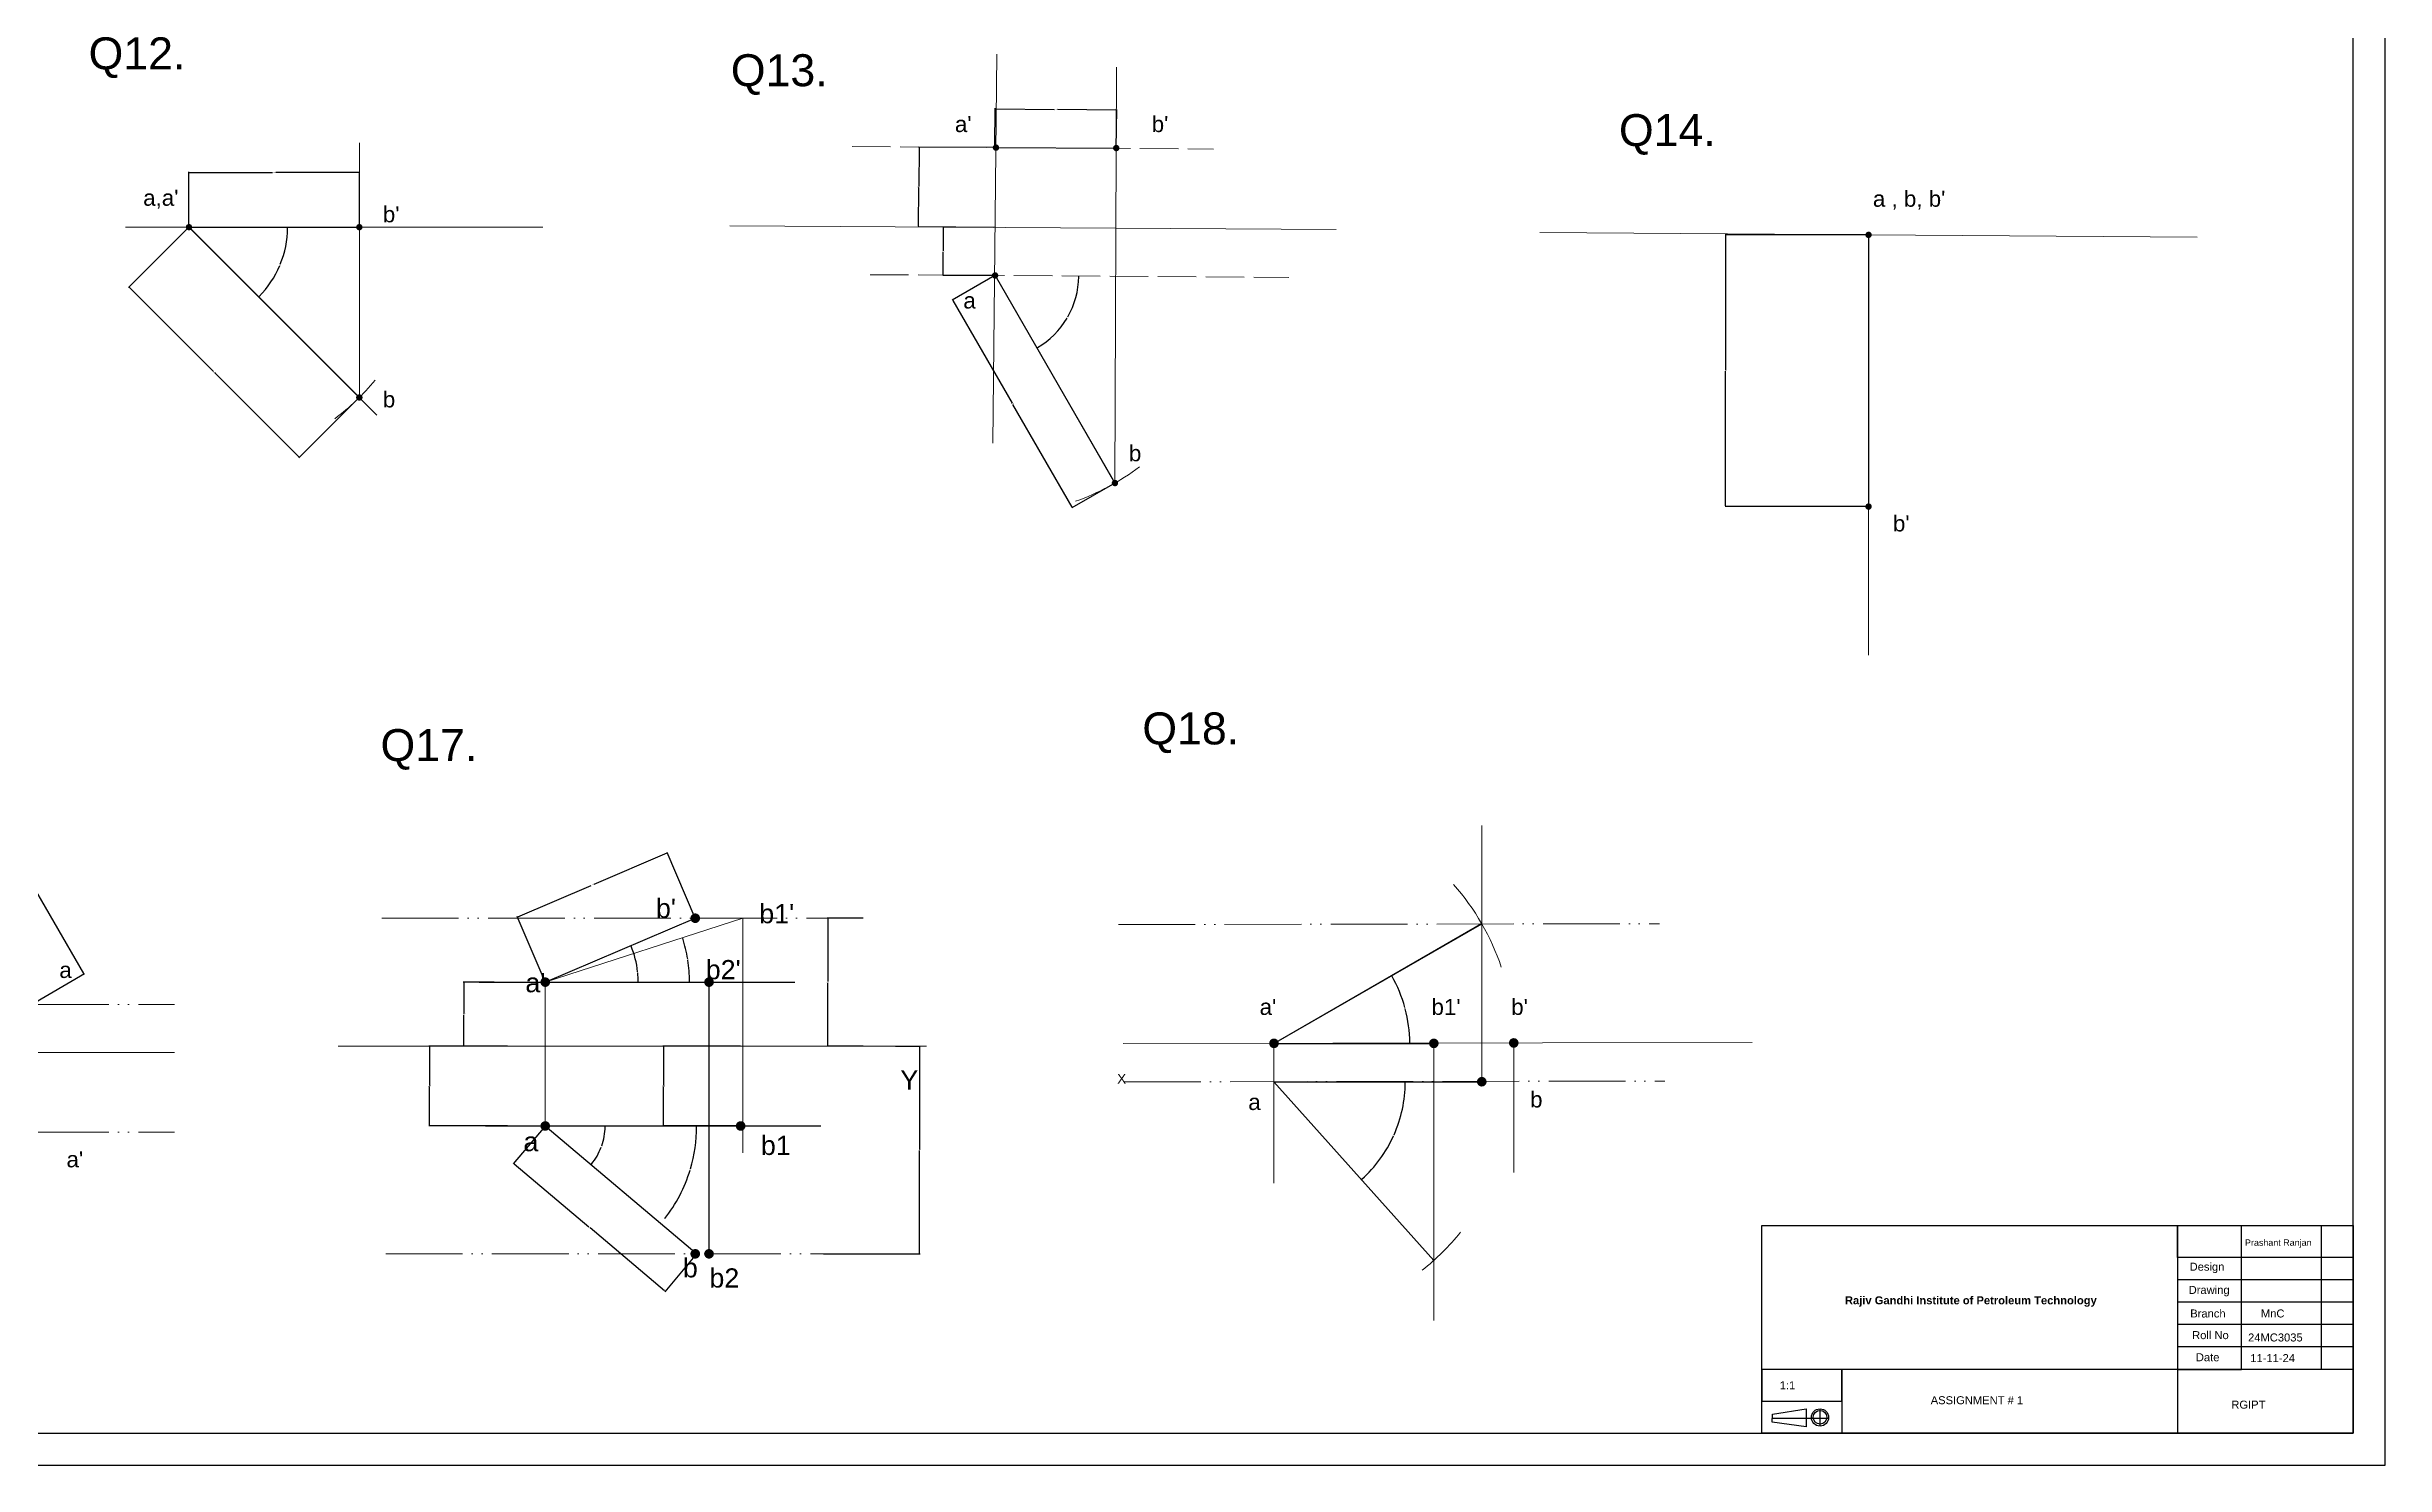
# Model space of a CAD drawing. Header units: millimetres. Extents: x 0 to 1189, y 0 to 841.
# Drawn here: x 458 to 1189, y 0 to 444 of the extents above; entities that cross this region are included whole.
import ezdxf

# ---------------------------------------------------------------- set-up
doc = ezdxf.new("R2010")
doc.units = ezdxf.units.MM
doc.header["$PDMODE"] = 35
doc.header["$PDSIZE"] = 0.5
doc.linetypes.add('ACAD_ISO02W100', pattern=[15, 12, -3])
doc.linetypes.add('ACAD_ISO05W100', pattern=[33, 24, -3, 0, -3, 0, -3])
doc.layers.get('Defpoints').update_dxf_attribs({"color": 106})
for name, color, linetype, lineweight in [('Const.Line', 7, 'Continuous', 0), ('DIM LINE', 3, 'Continuous', 15), ('Locus', 5, 'ACAD_ISO02W100', 18), ('LOCUS LINE', 7, 'ACAD_ISO05W100', 5), ('loous', 7, 'ACAD_ISO05W100', 5), ('Object', 1, 'Continuous', 30), ('prjector', 7, 'Continuous', 0), ('PRO LINE', 7, 'Continuous', 0), ('projector line', 7, 'Continuous', 0), ('reference', 7, 'Continuous', 20), ('reference line', 7, 'Continuous', 20), ('Text', 100, 'Continuous', 25)]:
    doc.layers.add(name, color=color, linetype=linetype, lineweight=lineweight)
doc.layers.add('dimension line', color=50, linetype='Continuous')
doc.styles.get("Standard").update_dxf_attribs({"font": 'arial.ttf'})
doc.dimstyles.get("Standard").update_dxf_attribs({"dimtxt": 0.18, "dimasz": 0.18, "dimexe": 0.18, "dimexo": 0.0625, "dimgap": 0.09, "dimtad": 0, "dimtih": 1, "dimtoh": 1, "dimdec": 4, "dimzin": 0, "dimdsep": 46, "dimtxsty": 'Standard', "dimcen": 0.09, "dimadec": 0, "dimazin": 0, "dimtfac": 1, "dimtdec": 4, "dimtofl": 0, "dimtmove": 0, "dimatfit": 3, "dimfxl": 1, "dimtolj": 1, "dimtzin": 0, "dimarcsym": 0})

# ---------------------------------------------------------------- blocks, each defined once
blk = doc.blocks.new('*D6')
at = {"layer": 'Defpoints', "color": 0, "transparency": 16777216}
for p in [(482.15, 387.33), (502.39, 386.98), (612.7, 387.33), (528.74, 371.91), (555.32, 334.05)]:
    blk.add_point(p, dxfattribs=at)
at = {"layer": 'dimension line', "color": 0, "lineweight": -2, "transparency": 16777216}
for start, end in [(337.86459, 359.66557), (315.33443, 337.13445)]:
    blk.add_arc((502.03, 387.33), 30.84, start, end, dxfattribs=at)
at = {"layer": 'dimension line', "color": 0, "transparency": 16777216}
for points in [[(532.84, 387.15), (532.9, 387.15), (532.87, 387.33)], [(523.99, 365.63), (523.94, 365.67), (523.84, 365.52)]]:
    blk.add_solid(points, dxfattribs=at)
at = {"layer": 'dimension line', "color": 0, "transparency": 16777216, "insert": (530.52, 375.53), "char_height": 0.18, "attachment_point": 5}
blk.add_mtext('\\A1;45°', dxfattribs=at)
blk = doc.blocks.new('*D7')
at = {"layer": 'Defpoints', "color": 0, "transparency": 16777216}
for p in [(502.03, 387.33), (555.32, 334.05), (536.57, 315.3)]:
    blk.add_point(p, dxfattribs=at)
at = {"layer": 'dimension line', "color": 0, "lineweight": -2, "transparency": 16777216}
for p, q in [((501.99, 387.29), (483.16, 368.46)), ((483.42, 368.46), (509.75, 342.13)), ((536.44, 315.43), (510.11, 341.76)), ((555.27, 334), (536.44, 315.18))]:
    blk.add_line(p, q, dxfattribs=at)
at = {"layer": 'dimension line', "color": 0, "transparency": 16777216}
for points in [[(483.44, 368.48), (483.39, 368.44), (483.29, 368.59)], [(536.47, 315.45), (536.42, 315.41), (536.57, 315.3)]]:
    blk.add_solid(points, dxfattribs=at)
at = {"layer": 'dimension line', "color": 0, "transparency": 16777216, "insert": (509.93, 341.95), "char_height": 0.18, "attachment_point": 5}
blk.add_mtext('\\A1;75.3527', dxfattribs=at)
blk = doc.blocks.new('*D8')
at = {"layer": 'Defpoints', "color": 0, "transparency": 16777216}
for p in [(753.95, 412.22), (730.25, 387.42), (753.79, 387.27)]:
    blk.add_point(p, dxfattribs=at)
at = {"layer": 'dimension line', "color": 0, "lineweight": -2, "transparency": 16777216}
for p, q in [((753.88, 412.23), (730.23, 412.38)), ((730.41, 412.2), (730.33, 400.08)), ((730.25, 387.6), (730.33, 399.71)), ((753.72, 387.27), (730.07, 387.42))]:
    blk.add_line(p, q, dxfattribs=at)
at = {"layer": 'dimension line', "color": 0, "transparency": 16777216}
for points in [[(730.38, 412.2), (730.44, 412.2), (730.41, 412.38)], [(730.22, 387.6), (730.28, 387.6), (730.25, 387.42)]]:
    blk.add_solid(points, dxfattribs=at)
at = {"layer": 'dimension line', "color": 0, "transparency": 16777216, "insert": (730.33, 399.9), "char_height": 0.18, "attachment_point": 5}
blk.add_mtext('\\A1;24.9575', dxfattribs=at)
blk = doc.blocks.new('*D9')
at = {"layer": 'Defpoints', "color": 0, "transparency": 16777216}
for p in [(715.08, 372.47), (754.17, 372.22), (846.06, 371.59), (774.18, 355.34), (791.67, 307.27)]:
    blk.add_point(p, dxfattribs=at)
at = {"layer": 'dimension line', "color": 0, "lineweight": -2, "transparency": 16777216}
for start, end in [(330.26735, 359.22081), (300.39421, 329.34552)]:
    blk.add_arc((754.18, 372.2), 26.16, start, end, dxfattribs=at)
at = {"layer": 'dimension line', "color": 0, "transparency": 16777216}
for points in [[(780.31, 371.85), (780.37, 371.85), (780.34, 372.03)], [(767.43, 349.61), (767.4, 349.66), (767.26, 349.55)]]:
    blk.add_solid(points, dxfattribs=at)
at = {"layer": 'dimension line', "color": 0, "transparency": 16777216, "insert": (776.79, 359.05), "char_height": 0.18, "attachment_point": 5}
blk.add_mtext('\\A1;60°', dxfattribs=at)
blk = doc.blocks.new('*D10')
at = {"layer": 'Defpoints', "color": 0, "transparency": 16777216}
for p in [(754.19, 387.27), (737.96, 372.25), (754.17, 372.22)]:
    blk.add_point(p, dxfattribs=at)
at = {"layer": 'dimension line', "color": 0, "lineweight": -2, "transparency": 16777216}
for p, q in [((754.13, 387.27), (737.8, 387.29)), ((737.98, 387.11), (737.97, 379.95)), ((737.96, 372.43), (737.97, 379.59)), ((754.11, 372.22), (737.78, 372.25))]:
    blk.add_line(p, q, dxfattribs=at)
at = {"layer": 'dimension line', "color": 0, "transparency": 16777216}
for points in [[(737.95, 387.11), (738.01, 387.11), (737.98, 387.29)], [(737.93, 372.43), (737.99, 372.43), (737.96, 372.25)]]:
    blk.add_solid(points, dxfattribs=at)
at = {"layer": 'dimension line', "color": 0, "transparency": 16777216, "insert": (737.97, 379.77), "char_height": 0.18, "attachment_point": 5}
blk.add_mtext('\\A1;15.0429', dxfattribs=at)
blk = doc.blocks.new('*D12')
at = {"layer": 'Defpoints', "color": 0, "transparency": 16777216}
for p in [(754.17, 372.22), (791.67, 307.27), (778.39, 299.6)]:
    blk.add_point(p, dxfattribs=at)
at = {"layer": 'dimension line', "color": 0, "lineweight": -2, "transparency": 16777216}
for p, q in [((754.11, 372.19), (740.73, 364.47)), ((740.98, 364.4), (759.54, 332.26)), ((778.3, 299.76), (759.75, 331.9)), ((791.61, 307.24), (778.23, 299.51))]:
    blk.add_line(p, q, dxfattribs=at)
at = {"layer": 'dimension line', "color": 0, "transparency": 16777216}
for points in [[(741.01, 364.42), (740.95, 364.39), (740.89, 364.56)], [(778.33, 299.78), (778.27, 299.75), (778.39, 299.6)]]:
    blk.add_solid(points, dxfattribs=at)
at = {"layer": 'dimension line', "color": 0, "transparency": 16777216, "insert": (759.64, 332.08), "char_height": 0.18, "attachment_point": 5}
blk.add_mtext('\\A1;75.0000', dxfattribs=at)
blk = doc.blocks.new('*D23')
at = {"layer": 'Defpoints', "color": 0, "transparency": 16777216}
for p in [(555.32, 404.48), (502.03, 387.33), (555.32, 387.33)]:
    blk.add_point(p, dxfattribs=at)
at = {"layer": 'dimension line', "color": 0, "lineweight": -2, "transparency": 16777216}
for p, q in [((502.03, 387.39), (502.03, 404.66)), ((502.21, 404.48), (528.14, 404.48)), ((555.14, 404.48), (529.21, 404.48)), ((555.32, 387.39), (555.32, 404.66))]:
    blk.add_line(p, q, dxfattribs=at)
at = {"layer": 'dimension line', "color": 0, "transparency": 16777216}
for points in [[(502.21, 404.51), (502.21, 404.45), (502.03, 404.48)], [(555.14, 404.51), (555.14, 404.45), (555.32, 404.48)]]:
    blk.add_solid(points, dxfattribs=at)
at = {"layer": 'dimension line', "color": 0, "transparency": 16777216, "insert": (528.67, 404.48), "char_height": 0.18, "attachment_point": 5}
blk.add_mtext('\\A1;53.2824', dxfattribs=at)
blk = doc.blocks.new('*D27')
at = {"layer": 'Defpoints', "color": 0, "transparency": 16777216}
for p in [(1027.39, 384.92), (982.69, 299.92), (1027.39, 299.92)]:
    blk.add_point(p, dxfattribs=at)
at = {"layer": 'dimension line', "color": 0, "lineweight": -2, "transparency": 16777216}
for p, q in [((1027.33, 384.92), (982.51, 384.92)), ((982.69, 384.74), (982.69, 342.6)), ((982.69, 300.1), (982.69, 342.23)), ((1027.33, 299.92), (982.51, 299.92))]:
    blk.add_line(p, q, dxfattribs=at)
at = {"layer": 'dimension line', "color": 0, "transparency": 16777216}
for points in [[(982.66, 384.74), (982.72, 384.74), (982.69, 384.92)], [(982.66, 300.1), (982.72, 300.1), (982.69, 299.92)]]:
    blk.add_solid(points, dxfattribs=at)
at = {"layer": 'dimension line', "color": 0, "transparency": 16777216, "insert": (982.69, 342.42), "char_height": 0.18, "attachment_point": 5}
blk.add_mtext('\\A1;85.0000', dxfattribs=at)
blk = doc.blocks.new('*D28')
at = {"layer": 'Defpoints', "color": 0, "transparency": 16777216}
for p in [(792.22, 423.93), (754.06, 412.54), (792.07, 412.08)]:
    blk.add_point(p, dxfattribs=at)
at = {"layer": 'dimension line', "color": 0, "lineweight": -2, "transparency": 16777216}
for p, q in [((754.06, 412.6), (754.21, 424.58)), ((754.38, 424.4), (772.68, 424.17)), ((792.04, 423.94), (773.74, 424.16)), ((792.07, 412.14), (792.22, 424.11))]:
    blk.add_line(p, q, dxfattribs=at)
at = {"layer": 'dimension line', "color": 0, "transparency": 16777216}
for points in [[(754.38, 424.43), (754.38, 424.37), (754.2, 424.4)], [(792.04, 423.97), (792.04, 423.91), (792.22, 423.93)]]:
    blk.add_solid(points, dxfattribs=at)
at = {"layer": 'dimension line', "color": 0, "transparency": 16777216, "insert": (773.21, 424.17), "char_height": 0.18, "attachment_point": 5}
blk.add_mtext('\\A1;38.0144', dxfattribs=at)
blk = doc.blocks.new('*D47')
at = {"layer": 'Defpoints', "color": 0, "transparency": 16777216}
for p in [(675.31, 171.13), (658.36, 155.84), (592.76, 151.14), (613.47, 151.14), (691.58, 151.14)]:
    blk.add_point(p, dxfattribs=at)
at = {"layer": 'DIM LINE', "color": 0, "lineweight": -2, "transparency": 16777216}
for start, end in [(9.19179, 17.68752), (0.22846, 8.72434)]:
    blk.add_arc((613.47, 151.14), 45.14, start, end, dxfattribs=at)
at = {"layer": 'DIM LINE', "color": 0, "transparency": 16777216}
for points in [[(656.45, 164.85), (656.5, 164.86), (656.42, 165.03)], [(658.64, 151.32), (658.58, 151.32), (658.61, 151.14)]]:
    blk.add_solid(points, dxfattribs=at)
at = {"layer": 'DIM LINE', "color": 0, "transparency": 16777216, "insert": (658.06, 158.17), "char_height": 0.18, "attachment_point": 5}
blk.add_mtext('\\A1;18°', dxfattribs=at)
blk = doc.blocks.new('*D48')
at = {"layer": 'Defpoints', "color": 0, "transparency": 16777216}
for p in [(594.74, 106.14), (613.47, 106.14), (699.68, 106.14), (656.26, 85.89), (664.7, 66.13)]:
    blk.add_point(p, dxfattribs=at)
at = {"layer": 'DIM LINE', "color": 0, "lineweight": -2, "transparency": 16777216}
for start, end in [(343.53264, 359.78216), (322.23285, 343.07283)]:
    blk.add_arc((613.47, 106.14), 47.34, start, end, dxfattribs=at)
at = {"layer": 'DIM LINE', "color": 0, "transparency": 16777216}
for points in [[(660.78, 105.96), (660.84, 105.96), (660.81, 106.14)], [(650.92, 77.13), (650.87, 77.16), (650.78, 77)]]:
    blk.add_solid(points, dxfattribs=at)
at = {"layer": 'DIM LINE', "color": 0, "transparency": 16777216, "insert": (658.81, 92.54), "char_height": 0.18, "attachment_point": 5}
blk.add_mtext('\\A1;38°', dxfattribs=at)
blk = doc.blocks.new('*D36')
at = {"layer": 'Defpoints', "color": 0, "transparency": 16777216}
for p in [(651.69, 191.53), (660.38, 171.13), (613.47, 151.14)]:
    blk.add_point(p, dxfattribs=at)
at = {"layer": 'DIM LINE', "color": 0, "lineweight": -2, "transparency": 16777216}
for p, q in [((651.52, 191.46), (628.66, 181.72)), ((660.36, 171.19), (651.62, 191.7)), ((604.94, 171.61), (627.8, 181.35)), ((613.44, 151.2), (604.7, 171.7))]:
    blk.add_line(p, q, dxfattribs=at)
at = {"layer": 'DIM LINE', "color": 0, "transparency": 16777216}
for points in [[(651.51, 191.49), (651.54, 191.44), (651.69, 191.53)], [(604.93, 171.64), (604.95, 171.58), (604.77, 171.54)]]:
    blk.add_solid(points, dxfattribs=at)
at = {"layer": 'DIM LINE', "color": 0, "transparency": 16777216, "insert": (628.23, 181.54), "char_height": 0.18, "attachment_point": 5}
blk.add_mtext('\\A1;51.0000', dxfattribs=at)
blk = doc.blocks.new('*D49')
at = {"layer": 'Defpoints', "color": 0, "transparency": 16777216}
for p in [(613.47, 106.14), (660.83, 66.13), (650.95, 54.44)]:
    blk.add_point(p, dxfattribs=at)
at = {"layer": 'DIM LINE', "color": 0, "lineweight": -2, "transparency": 16777216}
for p, q in [((613.43, 106.09), (603.47, 94.3)), ((603.72, 94.32), (627.05, 74.62)), ((650.82, 54.55), (627.49, 74.26)), ((660.79, 66.09), (650.84, 54.3))]:
    blk.add_line(p, q, dxfattribs=at)
at = {"layer": 'DIM LINE', "color": 0, "transparency": 16777216}
for points in [[(603.74, 94.35), (603.7, 94.3), (603.59, 94.44)], [(650.84, 54.57), (650.8, 54.53), (650.95, 54.44)]]:
    blk.add_solid(points, dxfattribs=at)
at = {"layer": 'DIM LINE', "color": 0, "transparency": 16777216, "insert": (627.27, 74.44), "char_height": 0.18, "attachment_point": 5}
blk.add_mtext('\\A1;62.0000', dxfattribs=at)
blk = doc.blocks.new('*D50')
at = {"layer": 'Defpoints', "color": 0, "transparency": 16777216}
for p in [(660.38, 171.13), (641.5, 158.86), (592.76, 151.14), (613.47, 151.14), (691.58, 151.14)]:
    blk.add_point(p, dxfattribs=at)
at = {"layer": 'DIM LINE', "color": 0, "lineweight": -2, "transparency": 16777216}
for start, end in [(6.41391, 22.7285), (0.35469, 5.69277)]:
    blk.add_arc((613.47, 151.14), 29.08, start, end, dxfattribs=at)
at = {"layer": 'DIM LINE', "color": 0, "transparency": 16777216}
for points in [[(640.26, 162.36), (640.31, 162.39), (640.22, 162.54)], [(642.57, 151.32), (642.51, 151.32), (642.54, 151.14)]]:
    blk.add_solid(points, dxfattribs=at)
at = {"layer": 'DIM LINE', "color": 0, "transparency": 16777216, "insert": (642.38, 154.21), "char_height": 0.18, "attachment_point": 5}
blk.add_mtext('\\A1;23°', dxfattribs=at)
blk = doc.blocks.new('*D51')
at = {"layer": 'Defpoints', "color": 0, "transparency": 16777216}
for p in [(594.74, 106.14), (613.47, 106.14), (699.68, 106.14), (630.18, 97.7), (660.83, 66.13)]:
    blk.add_point(p, dxfattribs=at)
at = {"layer": 'DIM LINE', "color": 0, "lineweight": -2, "transparency": 16777216}
for start, end in [(340.49993, 359.4492), (320.3675, 339.31453)]:
    blk.add_arc((613.47, 106.14), 18.72, start, end, dxfattribs=at)
at = {"layer": 'DIM LINE', "color": 0, "transparency": 16777216}
for points in [[(632.16, 105.96), (632.22, 105.96), (632.19, 106.14)], [(627.91, 94.18), (627.86, 94.22), (627.77, 94.06)]]:
    blk.add_solid(points, dxfattribs=at)
at = {"layer": 'DIM LINE', "color": 0, "transparency": 16777216, "insert": (631.05, 99.71), "char_height": 0.18, "attachment_point": 5}
blk.add_mtext('\\A1;40°', dxfattribs=at)
blk = doc.blocks.new('*D52')
at = {"layer": 'Defpoints', "color": 0, "transparency": 16777216}
for p in [(597.5, 151.14), (588.02, 131.13), (597.5, 131.13)]:
    blk.add_point(p, dxfattribs=at)
at = {"layer": 'dimension line', "color": 0, "lineweight": -2, "transparency": 16777216}
for p, q in [((597.44, 151.14), (587.84, 151.14)), ((588.02, 150.96), (588.02, 141.32)), ((588.02, 131.31), (588.02, 140.96)), ((597.44, 131.13), (587.84, 131.13))]:
    blk.add_line(p, q, dxfattribs=at)
at = {"layer": 'dimension line', "color": 0, "transparency": 16777216}
for points in [[(587.99, 150.96), (588.05, 150.96), (588.02, 151.14)], [(587.99, 131.31), (588.05, 131.31), (588.02, 131.13)]]:
    blk.add_solid(points, dxfattribs=at)
at = {"layer": 'dimension line', "color": 0, "transparency": 16777216, "insert": (588.02, 141.14), "char_height": 0.18, "attachment_point": 5}
blk.add_mtext('\\A1;20.0046', dxfattribs=at)
blk = doc.blocks.new('*D53')
at = {"layer": 'Defpoints', "color": 0, "transparency": 16777216}
for p in [(674.58, 131.13), (650.47, 106.14), (674.58, 106.14)]:
    blk.add_point(p, dxfattribs=at)
at = {"layer": 'dimension line', "color": 0, "lineweight": -2, "transparency": 16777216}
for p, q in [((674.52, 131.13), (650.29, 131.13)), ((650.47, 130.95), (650.47, 118.82)), ((650.47, 106.32), (650.47, 118.46)), ((674.52, 106.14), (650.29, 106.14))]:
    blk.add_line(p, q, dxfattribs=at)
at = {"layer": 'dimension line', "color": 0, "transparency": 16777216}
for points in [[(650.44, 130.95), (650.5, 130.95), (650.47, 131.13)], [(650.44, 106.32), (650.5, 106.32), (650.47, 106.14)]]:
    blk.add_solid(points, dxfattribs=at)
at = {"layer": 'dimension line', "color": 0, "transparency": 16777216, "insert": (650.47, 118.64), "char_height": 0.18, "attachment_point": 5}
blk.add_mtext('\\A1;24.9954', dxfattribs=at)
blk = doc.blocks.new('*D54')
at = {"layer": 'Defpoints', "color": 0, "transparency": 16777216}
for p in [(712.94, 171.13), (701.86, 131.13), (712.94, 131.13)]:
    blk.add_point(p, dxfattribs=at)
at = {"layer": 'dimension line', "color": 0, "lineweight": -2, "transparency": 16777216}
for p, q in [((712.88, 171.13), (701.68, 171.13)), ((701.86, 170.95), (701.86, 151.32)), ((701.86, 131.31), (701.86, 150.95)), ((712.88, 131.13), (701.68, 131.13))]:
    blk.add_line(p, q, dxfattribs=at)
at = {"layer": 'dimension line', "color": 0, "transparency": 16777216}
for points in [[(701.83, 170.95), (701.89, 170.95), (701.86, 171.13)], [(701.83, 131.31), (701.89, 131.31), (701.86, 131.13)]]:
    blk.add_solid(points, dxfattribs=at)
at = {"layer": 'dimension line', "color": 0, "transparency": 16777216, "insert": (701.86, 151.13), "char_height": 0.18, "attachment_point": 5}
blk.add_mtext('\\A1;40.0000', dxfattribs=at)
blk = doc.blocks.new('*D55')
at = {"layer": 'Defpoints', "color": 0, "transparency": 16777216}
for p in [(722.94, 131.13), (700.47, 66.13), (730.58, 66.13)]:
    blk.add_point(p, dxfattribs=at)
at = {"layer": 'dimension line', "color": 0, "lineweight": -2, "transparency": 16777216}
for p, q in [((723, 131.13), (730.76, 131.13)), ((730.58, 130.95), (730.58, 98.82)), ((730.58, 66.31), (730.58, 98.45)), ((700.53, 66.13), (730.76, 66.13))]:
    blk.add_line(p, q, dxfattribs=at)
at = {"layer": 'dimension line', "color": 0, "transparency": 16777216}
for points in [[(730.55, 130.95), (730.61, 130.95), (730.58, 131.13)], [(730.55, 66.31), (730.61, 66.31), (730.58, 66.13)]]:
    blk.add_solid(points, dxfattribs=at)
at = {"layer": 'dimension line', "color": 0, "transparency": 16777216, "insert": (730.58, 98.63), "char_height": 0.18, "attachment_point": 5}
blk.add_mtext('\\A1;65.0000', dxfattribs=at)
blk = doc.blocks.new('*D56')
at = {"layer": 'Defpoints', "color": 0, "transparency": 16777216}
for p in [(601.72, 131.13), (577.26, 106.14), (601.72, 106.14)]:
    blk.add_point(p, dxfattribs=at)
at = {"layer": 'dimension line', "color": 0, "lineweight": -2, "transparency": 16777216}
for p, q in [((601.66, 131.13), (577.08, 131.13)), ((577.26, 130.95), (577.26, 118.82)), ((577.26, 106.32), (577.26, 118.46)), ((601.66, 106.14), (577.08, 106.14))]:
    blk.add_line(p, q, dxfattribs=at)
at = {"layer": 'dimension line', "color": 0, "transparency": 16777216}
for points in [[(577.23, 130.95), (577.29, 130.95), (577.26, 131.13)], [(577.23, 106.32), (577.29, 106.32), (577.26, 106.14)]]:
    blk.add_solid(points, dxfattribs=at)
at = {"layer": 'dimension line', "color": 0, "transparency": 16777216, "insert": (577.26, 118.64), "char_height": 0.18, "attachment_point": 5}
blk.add_mtext('\\A1;24.9954', dxfattribs=at)
blk = doc.blocks.new('*D37')
at = {"layer": 'Defpoints', "color": 0, "transparency": 16777216}
for p in [(906.36, 169.48), (883.23, 139.36), (841.41, 131.98), (841.41, 131.98), (891.41, 131.98)]:
    blk.add_point(p, dxfattribs=at)
at = {"layer": 'dimension line', "color": 0, "lineweight": -2, "transparency": 16777216}
for start, end in [(15.25503, 29.75865), (0.24283, 14.74675)]:
    blk.add_arc((841.41, 131.98), 42.47, start, end, dxfattribs=at)
at = {"layer": 'dimension line', "color": 0, "transparency": 16777216}
for points in [[(878.25, 153.05), (878.3, 153.08), (878.19, 153.22)], [(883.91, 132.16), (883.85, 132.16), (883.88, 131.98)]]:
    blk.add_solid(points, dxfattribs=at)
at = {"layer": 'dimension line', "color": 0, "transparency": 16777216, "insert": (882.43, 142.97), "char_height": 0.18, "attachment_point": 5}
blk.add_mtext('\\A1;30°', dxfattribs=at)
blk = doc.blocks.new('*D38')
at = {"layer": 'Defpoints', "color": 0, "transparency": 16777216}
for p in [(841.41, 119.98), (841.41, 119.98), (906.41, 119.98), (876.18, 98.15), (891.41, 64.08)]:
    blk.add_point(p, dxfattribs=at)
at = {"layer": 'dimension line', "color": 0, "lineweight": -2, "transparency": 16777216}
for start, end in [(336.1829, 359.74884), (312.06148, 335.62681)]:
    blk.add_arc((841.41, 119.98), 41.06, start, end, dxfattribs=at)
at = {"layer": 'dimension line', "color": 0, "transparency": 16777216}
for points in [[(882.44, 119.8), (882.5, 119.8), (882.47, 119.98)], [(868.94, 89.48), (868.9, 89.52), (868.78, 89.38)]]:
    blk.add_solid(points, dxfattribs=at)
at = {"layer": 'dimension line', "color": 0, "transparency": 16777216, "insert": (878.89, 103.22), "char_height": 0.18, "attachment_point": 5}
blk.add_mtext('\\A1;48°', dxfattribs=at)
blk = doc.blocks.new('*D42')
at = {"layer": 'Defpoints', "color": 0, "transparency": 16777216}
for p in [(415.18, 209.1), (433.22, 160.47), (286.99, 144.15), (452.68, 144.15), (497.5, 144.15)]:
    blk.add_point(p, dxfattribs=at)
at = {"layer": 'dimension line', "color": 0, "lineweight": -2, "transparency": 16777216}
for start, end in [(120.40608, 149.525), (150.47273, 179.59392)]:
    blk.add_arc((452.68, 144.15), 25.4, start, end, dxfattribs=at)
at = {"layer": 'dimension line', "color": 0, "transparency": 16777216}
for points in [[(439.81, 166.08), (439.84, 166.03), (439.98, 166.14)], [(427.31, 144.33), (427.25, 144.33), (427.28, 144.15)]]:
    blk.add_solid(points, dxfattribs=at)
at = {"layer": 'dimension line', "color": 0, "transparency": 16777216, "insert": (430.68, 156.85), "char_height": 0.18, "attachment_point": 5}
blk.add_mtext('\\A1;60°', dxfattribs=at)
blk = doc.blocks.new('*D43')
at = {"layer": 'Defpoints', "color": 0, "transparency": 16777216}
for p in [(431.74, 218.66), (415.18, 209.1), (452.68, 144.15)]:
    blk.add_point(p, dxfattribs=at)
at = {"layer": 'dimension line', "color": 0, "lineweight": -2, "transparency": 16777216}
for p, q in [((415.23, 209.13), (431.9, 218.75)), ((431.83, 218.51), (450.38, 186.37)), ((469.15, 153.87), (450.59, 186.01)), ((452.73, 144.18), (469.4, 153.8))]:
    blk.add_line(p, q, dxfattribs=at)
at = {"layer": 'dimension line', "color": 0, "transparency": 16777216}
for points in [[(431.86, 218.52), (431.8, 218.49), (431.74, 218.66)], [(469.18, 153.88), (469.12, 153.85), (469.24, 153.71)]]:
    blk.add_solid(points, dxfattribs=at)
at = {"layer": 'dimension line', "color": 0, "transparency": 16777216, "insert": (450.49, 186.19), "char_height": 0.18, "attachment_point": 5}
blk.add_mtext('\\A1;75.0000', dxfattribs=at)

msp = doc.modelspace()

# ---------------------------------------------------------------- linework, layer by layer
for p, q in [((1189, 0), (1189, 841)), ((1179, 10), (1179, 831)), ((592.75963, 151.13951), (691.57809, 151.13951)), ((664.69807, 66.13494), (664.69807, 151.13951)), ((594.736, 106.13951), (699.68121, 106.13951)), ((1124, 65), (1124, 75)), ((1124, 75), (1124, 30)), ((1144, 30), (1144, 75)), ((1144, 75), (1169, 75)), ((1169, 75), (1169, 30)), ((1179, 65), (1124, 65)), ((1179, 58), (1124, 58)), ((1179, 51), (1124, 51)), ((1179, 44), (1124, 44)), ((1179, 37), (1124, 37)), ((1179, 30), (994, 30)), ((994, 30), (994, 20)), ((1019, 20), (1019, 30)), ((1019, 30), (1019, 20)), ((1179, 30), (1124, 30)), ((1124, 30), (1144, 30)), ((1124, 30), (1124, 10)), ((1179, 20), (1179, 30)), ((994, 20), (1019, 20)), ((997.27197, 13.43106), (997.29845, 15.99842)), ((997.29845, 15.99842), (1007.84182, 17.67591)), ((997.30834, 14.76096), (1015.11595, 14.76096)), ((1007.84182, 17.67591), (1007.84182, 12.04912)), ((1012.1326, 17.64946), (1012.1326, 12.24219)), ((1019, 20), (1019, 10)), ((1179, 10), (1179, 20)), ((20, 10), (1179, 10)), ((1007.84182, 12.04912), (997.27197, 13.43106)), ((0, 0), (1189, 0))]:
    msp.add_line(p, q)
msp.add_lwpolyline([(1179, 10), (994, 10), (994, 75), (1179, 75)], close=True)
for centre, radius in [((1012.20401, 14.94824), 2.70082), ((1012.20401, 15.02997), 2.14395)]:
    msp.add_circle(centre, radius)
at = {"layer": 'Locus'}
for p, q in [((709.49751, 412.53201), (822.50627, 411.7505)), ((715.08206, 372.46672), (846.05989, 371.58665))]:
    msp.add_line(p, q, dxfattribs=at)
at = {"layer": 'LOCUS LINE', "color": 5}
for p, q in [((792.78262, 169.12705), (961.95655, 169.42785)), ((794.53785, 119.89989), (963.71178, 120.20069))]:
    msp.add_line(p, q, dxfattribs=at)
at = {"layer": 'LOCUS LINE'}
for p, q in [((286.98858, 144.14952), (497.50288, 144.14952)), ((286.98858, 104.14952), (497.50288, 104.14952))]:
    msp.add_line(p, q, dxfattribs=at)
at = {"layer": 'loous'}
for p, q in [((562.3751, 171.13494), (712.94294, 171.13494)), ((563.60517, 66.13494), (712.94294, 66.13494))]:
    msp.add_line(p, q, dxfattribs=at)
at = {"layer": 'Object'}
for p, q in [((754.44503, 412.22117), (792.07101, 412.07664)), ((502.03312, 387.331), (555.31554, 387.331)), ((502.38667, 386.97745), (555.31554, 334.04858)), ((1027.38766, 384.91608), (1027.38766, 299.91608)), ((754.16841, 372.22213), (791.66841, 307.27023)), ((613.46688, 151.13951), (660.38365, 171.13494)), ((841.40723, 131.98083), (906.44647, 169.32915)), ((841.40723, 119.98323), (891.40723, 64.08153)), ((613.46688, 106.13951), (660.8339, 66.13494))]:
    msp.add_line(p, q, dxfattribs=at)
at = {"layer": 'prjector'}
for p, q in [((754.74121, 441.42354), (753.5074, 319.77405)), ((791.66841, 307.27023), (792.16841, 437.43231)), ((754.16841, 372.22213), (791.91841, 306.83721))]:
    msp.add_line(p, q, dxfattribs=at)
for points, const_width in [([(753.94503, 412.22117, 1), (754.94503, 412.22117, 1)], 1), ([(791.57101, 412.07664, 1), (792.57101, 412.07664, 1)], 1), ([(554.81554, 387.331, 1), (555.81554, 387.331, 1)], 1), ([(753.66841, 372.22213, 1), (754.66841, 372.22213, 1)], 1), ([(663.94807, 151.13951, 1), (665.44807, 151.13951, 1)], 1.5), ([(673.83035, 106.13951, 1), (675.33035, 106.13951, 1)], 1.5), ([(663.94807, 66.13494, 1), (665.44807, 66.13494, 1)], 1.5)]:
    msp.add_lwpolyline(points, format="xyb", close=True, dxfattribs=dict(at, const_width=const_width))
at = {"layer": 'PRO LINE'}
for p, q in [((613.46688, 151.13951), (675.31494, 171.13494)), ((675.31494, 171.13494), (675.31494, 97.77018)), ((613.46688, 151.13951), (613.46688, 106.13951)), ((548.67216, 131.13494), (732.7647, 131.13494))]:
    msp.add_line(p, q, dxfattribs=at)
at = {"layer": 'projector line'}
for p, q in [((1027.38766, 384.91608), (1027.38766, 253.45686)), ((841.40723, 131.98083), (841.40723, 88.26463)), ((916.40711, 132.11419), (916.40711, 91.57077))]:
    msp.add_line(p, q, dxfattribs=at)
for points, const_width in [([(1026.88766, 384.91608, 1), (1027.88766, 384.91608, 1)], 1), ([(1026.88766, 299.91608, 1), (1027.88766, 299.91608, 1)], 1), ([(659.63365, 171.13494, 1), (661.13365, 171.13494, 1)], 1.5), ([(612.71688, 151.13951, 1), (614.21688, 151.13951, 1)], 1.5), ([(612.71688, 106.13951, 1), (614.21688, 106.13951, 1)], 1.5), ([(659.63365, 66.13494, 1), (661.13365, 66.13494, 1)], 1.5)]:
    msp.add_lwpolyline(points, format="xyb", close=True, dxfattribs=dict(at, const_width=const_width))
at = {"layer": 'reference'}
for p, q in [((555.31554, 334.04858), (555.31554, 413.74697)), ((671.243, 387.79596), (860.89219, 386.58204)), ((482.14948, 387.331), (612.69639, 387.331)), ((502.03312, 387.331), (560.8331, 328.53102))]:
    msp.add_line(p, q, dxfattribs=at)
at = {"layer": 'reference', "const_width": 1}
for points in [[(501.53312, 387.331, 1), (502.53312, 387.331, 1)], [(554.81554, 334.04858, 1), (555.81554, 334.04858, 1)], [(791.16841, 307.27023, 1), (792.16841, 307.27023, 1)]]:
    msp.add_lwpolyline(points, format="xyb", close=True, dxfattribs=at)
at = {"layer": 'reference'}
for centre, start, end in [((502.53312, 387.331), 306.96742188, 320.34053746), ((754.16841, 372.22213), 289.584557, 307.05786877)]:
    msp.add_arc(centre, 75, start, end, dxfattribs=at)
at = {"layer": 'reference line'}
for p, q in [((924.57509, 385.63621), (1130.20022, 384.19594)), ((906.40723, 119.98323), (906.40723, 200.14902)), ((841.40723, 131.98083), (906.35816, 169.48251)), ((794.27576, 131.89703), (990.95068, 132.24673)), ((891.40723, 131.98083), (891.40723, 45.28972)), ((286.98858, 129.14952), (497.50288, 129.14952)), ((841.40723, 119.98323), (891.40723, 64.08153))]:
    msp.add_line(p, q, dxfattribs=at)
at = {"layer": 'reference line', "const_width": 1.5}
for points in [[(840.65723, 131.98083, 1), (842.15723, 131.98083, 1)], [(890.65723, 131.98083, 1), (892.15723, 131.98083, 1)], [(915.65711, 132.11419, 1), (917.15711, 132.11419, 1)], [(905.65723, 119.98323, 1), (907.15723, 119.98323, 1)]]:
    msp.add_lwpolyline(points, format="xyb", close=True, dxfattribs=at)
at = {"layer": 'reference line'}
for centre, start, end in [((841.40723, 131.98083), 18.52120797, 41.48174816), ((841.40723, 119.98323), 308.18657304, 321.11737819)]:
    msp.add_arc(centre, 75, start, end, dxfattribs=at)
at = {"layer": 'Text'}
for p, q in [((841.40723, 131.98083), (891.40723, 131.98083)), ((841.40723, 119.98323), (906.40723, 119.98323))]:
    msp.add_line(p, q, dxfattribs=at)

# ---------------------------------------------------------------- texts
at = {"attachment_point": 1}
for s, width, gutter_width, heights, insert, char_height in [("b'", 14.8742072, 30, [0], (648.09237, 177.25772), 6), ("b2'", 26.4682357, 30, [0], (663.68125, 158.04729), 6), ('Y', 13.4418487, 30, [0], (724.543, 123.53103), 6), ('b1', 14.8742072, 30, [0], (680.92702, 103.06916), 6), ('Prashant Ranjan', 23.8221818, 12.5, [6.70343], (1145.14224, 70.64832), 2), ('b', 14.8742072, 30, [0], (656.52795, 64.76483), 6), ('b2', 26.4682357, 30, [0], (664.82245, 61.58686), 6), ('\\pxt0,c2;Design', 11.3288875, 12.5, [0], (1127.81327, 63.36669), 2.5), ('Drawing', 10.7174985, 12.5, [0], (1127.51828, 56.09649), 2.5), ('Branch', 12.0940527, 12.5, [0], (1128.00992, 48.72805), 2.5), ('MnC', 13.8018056, 12.5, [0], (1150.11075, 48.72812), 2.5), ('\\pxt0,1,2;Roll No', 12.4873604, 12.5, [2.73742], (1128.59987, 41.94908), 2.5), ('Date', 9.5965806, 12.5, [0], (1129.76891, 35.03375), 2.5), ('1:1', 15.3954759, 12.5, [5.0436], (999.60316, 26.24693), 2.5), ('RGIPT', 28.1344836, 12.5, [0], (1140.8604, 20.20877), 2.5)]:
    msp.add_mtext_dynamic_manual_height_columns(s, width=width, gutter_width=gutter_width, heights=heights, dxfattribs=dict(at, insert=insert, char_height=char_height))
at = {"insert": (1020.00454, 52.84953), "char_height": 2.5, "width": 97.3074611, "attachment_point": 1}
msp.add_mtext('\\A1;\\pxt33;{\\fArial|b1|i0|c0|p34;Rajiv Gandhi Institute of Petroleum Technology}', dxfattribs=at)
at = {"layer": 'Const.Line', "char_height": 2.5, "attachment_point": 1}
for s, width, insert in [('24MC3035', 20.9647663, (1146.09252, 41.2222)), ('11-11-24', 18.1694599, (1146.79136, 34.7636)), ('ASSIGNMENT # 1', 55.9548993, (1046.82812, 21.58848))]:
    msp.add_mtext_dynamic_manual_height_columns(s, width=width, gutter_width=12.5, heights=[0], dxfattribs=dict(at, insert=insert))
at = {"layer": 'PRO LINE', "char_height": 6, "attachment_point": 1}
for s, width, insert in [("b1'", 14.627897, (680.42069, 175.55615)), ("a'", 16.9174435, (607.2605, 153.97313)), ('a', 16.9174435, (606.64498, 104.23383))]:
    msp.add_mtext_dynamic_manual_height_columns(s, width=width, gutter_width=30, heights=[0], dxfattribs=dict(at, insert=insert))
at = {"layer": 'projector line', "char_height": 5, "attachment_point": 1}
for s, insert in [("a'", (836.91743, 145.88601)), ("b1'", (890.67763, 145.88601)), ("b'", (915.61517, 145.88601)), ('b', (921.52341, 116.92433)), ('a', (833.37249, 116.1307))]:
    msp.add_mtext_dynamic_manual_height_columns(s, width=21.7423241, gutter_width=25, heights=[0], dxfattribs=dict(at, insert=insert))
at = {"layer": 'reference line', "insert": (792.36473, 122.39034), "char_height": 3, "attachment_point": 1}
msp.add_mtext_dynamic_manual_height_columns('X', width=15.8546999, gutter_width=15, heights=[0], dxfattribs=at)
at = {"layer": 'Text', "attachment_point": 1}
for s, insert, char_height, width in [('Q12.', (470.6234, 446.71036), 10, 27.9130632), ('Q13.', (671.51616, 441.42659), 10, 27.9130632), ("a'", (741.59611, 422.07206), 5, 14.0049406), ("b'", (803.165, 422.07206), 5, 14.0049406), ('Q14.', (949.31129, 422.68847), 10, 27.9130632), ("a,a'", (487.70184, 399.02077), 5, 18.0075599), ("a , b, b'", (1028.73584, 398.71324), 5, 28.8609224), ("b'", (562.66547, 393.85008), 5, 12.4190722), ('a', (744.23855, 366.88416), 5, 14.0049406), ('b', (562.66547, 335.93548), 5, 12.4190722), ('b', (796.03041, 319.08985), 5, 14.0049406), ("b'", (1035.00738, 297.13545), 5, 19.1393485), ('Q18.', (800.23322, 235.516), 10, 27.9130632), ('Q17.', (561.93445, 230.29386), 10, 27.9130632), ('a', (461.4814, 157.43436), 5, 14.0049406), ("a'", (463.71832, 98.198), 5, 14.0049406)]:
    msp.add_mtext(s, dxfattribs=dict(at, insert=insert, char_height=char_height, width=width))

# ---------------------------------------------------------------- dimensions: what is measured, and where the dimension line sits
at = {"layer": 'DIM LINE', "color": 2}
for p1, p2, distance, picture, middle in [((613.46688, 151.13951), (660.38365, 171.13494), 22.17408, '*D36', (628.23153, 181.53598)), ((613.46688, 106.13951), (660.8339, 66.13494), -15.31334, '*D49', (627.26969, 74.43808))]:
    dim = msp.add_aligned_dim(p1=p1, p2=p2, distance=distance, dimstyle='Standard', dxfattribs=at)
    dim.commit()
    dim.dimension.update_dxf_attribs({"geometry": picture, "text_midpoint": middle})
for base, line1, line2, picture, middle in [((658.36489, 155.83629), ((592.75963, 151.13951), (691.57809, 151.13951)), ((613.46688, 151.13951), (675.31494, 171.13494)), '*D47', (658.05927, 158.16874)), ((630.18157, 97.70039), ((613.46688, 106.13951), (660.8339, 66.13494)), ((594.736, 106.13951), (699.68121, 106.13951)), '*D51', (631.05171, 99.70728))]:
    dim = msp.add_angular_dim_2l(base=base, line1=line1, line2=line2, dimstyle='Standard', dxfattribs=at)
    dim.commit()
    dim.dimension.update_dxf_attribs({"geometry": picture, "text_midpoint": middle})
for base, line1, line2, picture, middle in [((641.50151, 158.85563), ((592.75963, 151.13951), (691.57809, 151.13951)), ((613.46688, 151.13951), (660.38365, 171.13494)), '*D50', (642.38188, 154.20575)), ((656.26152, 85.88926), ((613.46688, 106.13951), (664.69807, 66.13494)), ((594.736, 106.13951), (699.68121, 106.13951)), '*D48', (658.81471, 92.53699))]:
    dim = msp.add_angular_dim_2l(base=base, line1=line1, line2=line2, dimstyle='Standard', dxfattribs=at)
    dim.commit()
    dim.dimension.update_dxf_attribs({"geometry": picture, "text_midpoint": middle, "dimtype": 162})
at = {"layer": 'dimension line'}
for p1, p2, distance, picture, middle in [((754.0594, 412.53944), (792.07101, 412.07664), 11.85878, '*D28', (773.20958, 424.16594)), ((753.94504, 412.22463), (753.78529, 387.26762), -23.53684, '*D8', (730.32881, 399.89678)), ((502.03312, 387.331), (555.31554, 334.04858), -26.50837, '*D7', (509.93008, 341.94555)), ((754.19191, 387.26502), (754.16841, 372.22213), -16.21101, '*D10', (737.96918, 379.7689)), ((754.16841, 372.22213), (791.66841, 307.27023), -15.33203, '*D12', (759.64049, 332.08016)), ((452.67529, 144.14952), (415.17529, 209.10142), -19.12689, '*D43', (450.48966, 186.18892))]:
    dim = msp.add_aligned_dim(p1=p1, p2=p2, distance=distance, dimstyle='Standard', dxfattribs=at)
    dim.commit()
    dim.dimension.update_dxf_attribs({"geometry": picture, "text_midpoint": middle})
dim = msp.add_linear_dim(base=(555.31554, 404.48036), p1=(502.03312, 387.331), p2=(555.31554, 387.331), dimstyle='Standard', dxfattribs=at)
dim.commit()
dim.dimension.update_dxf_attribs({"geometry": '*D23', "text_midpoint": (528.67433, 404.48036)})
for base, line1, line2, picture, middle in [((528.74006, 371.91174), ((502.38667, 386.97745), (555.31554, 334.04858)), ((482.14948, 387.331), (612.69639, 387.331)), '*D6', (530.5242, 375.52961)), ((774.18227, 355.34269), ((754.16841, 372.22213), (791.66841, 307.27023)), ((715.08206, 372.46672), (846.05989, 371.58665)), '*D9', (776.79159, 359.04707)), ((433.21985, 160.47457), ((286.98858, 144.14952), (497.50288, 144.14952)), ((452.67529, 144.14952), (415.17529, 209.10142)), '*D42', (430.68061, 156.84815)), ((883.23346, 139.3563), ((841.40723, 131.98083), (891.40723, 131.98083)), ((841.40723, 131.98083), (906.35816, 169.48251)), '*D37', (882.43144, 142.9738)), ((876.18164, 98.1469), ((841.40723, 119.98323), (891.40723, 64.08153)), ((841.40723, 119.98323), (906.40723, 119.98323)), '*D38', (878.89151, 103.21975))]:
    dim = msp.add_angular_dim_2l(base=base, line1=line1, line2=line2, dimstyle='Standard', dxfattribs=at)
    dim.commit()
    dim.dimension.update_dxf_attribs({"geometry": picture, "text_midpoint": middle})
for base, p1, p2, picture, middle in [((982.69127, 299.91608), (1027.38766, 384.91608), (1027.38766, 299.91608), '*D27', (982.69127, 342.41608)), ((701.85521, 131.13494), (712.94294, 171.13494), (712.94294, 131.13494), '*D54', (701.85521, 151.13494)), ((588.01634, 131.13494), (597.50292, 151.13951), (597.50292, 131.13494), '*D52', (588.01634, 141.13722)), ((577.25565, 106.13951), (601.7202, 131.13494), (601.7202, 106.13951), '*D56', (577.25565, 118.63722)), ((650.46865, 106.13951), (674.58035, 131.13494), (674.58035, 106.13951), '*D53', (650.46865, 118.63722))]:
    dim = msp.add_linear_dim(base=base, p1=p1, p2=p2, angle=90, dimstyle='Standard', dxfattribs=at)
    dim.commit()
    dim.dimension.update_dxf_attribs({"geometry": picture, "text_midpoint": middle})
dim = msp.add_linear_dim(base=(730.57644, 66.13494), p1=(722.93663, 131.13494), p2=(700.47175, 66.13494), angle=90, dimstyle='Standard', dxfattribs=at)
dim.commit()
dim.dimension.update_dxf_attribs({"geometry": '*D55', "text_midpoint": (730.57644, 98.63494), "dimtype": 160})

doc.saveas('drawing.dxf')
